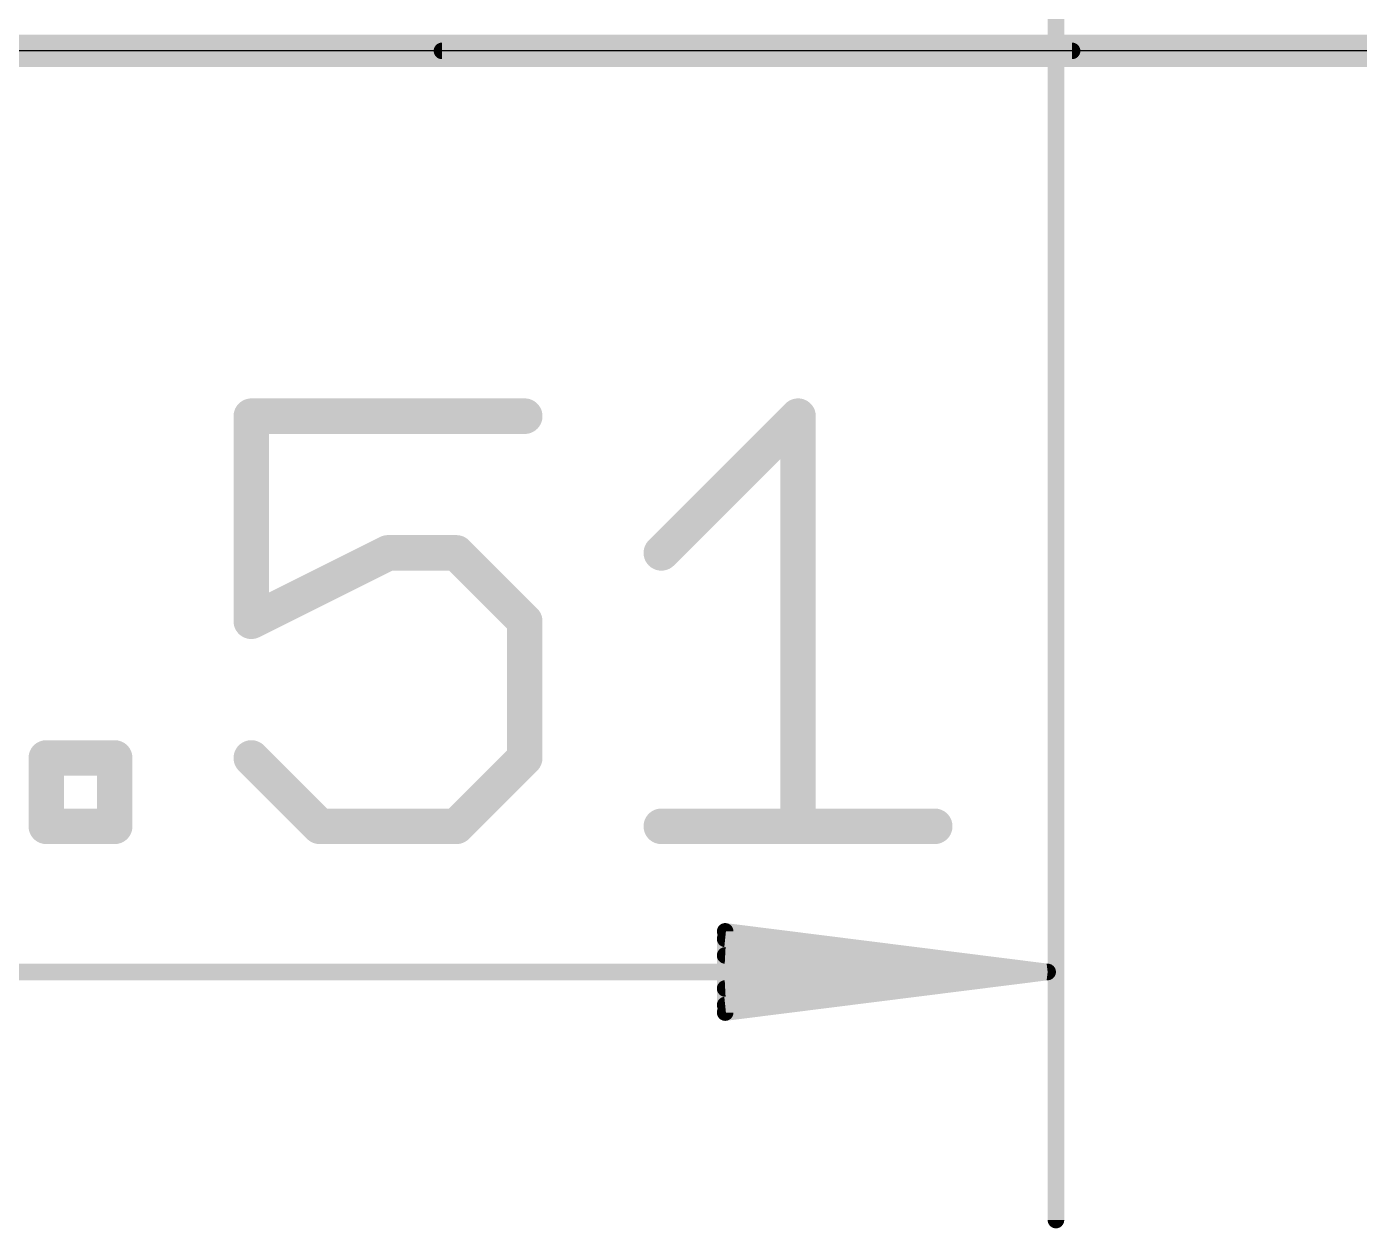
# Model space of a CAD drawing. Extents: x -10.2 to 45.7, y -9.3 to 34.1.
# Drawn here: x 8.42 to 18.89, y -9.25 to 0.19 of the extents above; entities that cross this region are included whole.
import ezdxf

# ---------------------------------------------------------------- set-up
doc = ezdxf.new("R2010")
doc.units = 0
for name, color, linetype in [('1', 12, 'CONTINUOUS'), ('16', 132, 'CONTINUOUS'), ('20', 53, 'CONTINUOUS'), ('47', 253, 'CONTINUOUS')]:
    doc.layers.add(name, color=color, linetype=linetype)

msp = doc.modelspace()

# ---------------------------------------------------------------- linework, layer by layer
at = {"layer": '1', "const_width": 0.254}
msp.add_lwpolyline([(30.48, 0), (2.54, 0)], dxfattribs=at)
at = {"layer": '16', "const_width": 0.254}
msp.add_lwpolyline([(30.48, 0), (2.54, 0)], dxfattribs=at)
at = {"layer": '20'}
msp.add_line((30.48, 0), (2.54, 0), dxfattribs=at)
at = {"layer": '47'}
for points, const_width in [([(16.51, 11.811), (16.51, -9.189)], 0.13), ([(16.637, 0), (-4.49, 0)], 0.13), ([(11.684, 0), (45.638, 0)], 0.13), ([(12.3345, -2.8709), (10.1856, -2.8709)], 0.2794), ([(10.1856, -2.8709), (10.1856, -4.4826)], 0.2794), ([(13.4084, -3.9454), (14.4828, -2.8709)], 0.2794), ([(14.4828, -2.8709), (14.4828, -6.0943)], 0.2794), ([(10.1856, -4.4826), (11.2601, -3.9454)], 0.2794), ([(11.2601, -3.9454), (11.7973, -3.9454)], 0.2794), ([(11.7973, -3.9454), (12.3345, -4.4826)], 0.2794), ([(12.3345, -4.4826), (12.3345, -5.5571)], 0.2794), ([(8.5742, -6.0943), (8.5742, -5.5571)], 0.2794), ([(8.5742, -5.5571), (9.1115, -5.5571)], 0.2794), ([(9.1115, -5.5571), (9.1115, -6.0943)], 0.2794), ([(10.7228, -6.0943), (10.1856, -5.5571)], 0.2794), ([(12.3345, -5.5571), (11.7973, -6.0943)], 0.2794), ([(9.1115, -6.0943), (8.5742, -6.0943)], 0.2794), ([(11.7973, -6.0943), (10.7228, -6.0943)], 0.2794), ([(13.4084, -6.0943), (15.5573, -6.0943)], 0.2794), ([(16.445, -7.239), (13.91, -6.9198)], 0.13), ([(13.91, -6.9198), (13.91, -7.5582)], 0.13), ([(16.445, -7.239), (13.91, -6.979)], 0.13), ([(16.445, -7.239), (13.91, -7.109)], 0.13), ([(0.065, -7.239), (16.445, -7.239)], 0.13), ([(13.91, -7.5582), (16.445, -7.239)], 0.13), ([(13.91, -7.369), (16.445, -7.239)], 0.13), ([(13.91, -7.499), (16.445, -7.239)], 0.13)]:
    msp.add_lwpolyline(points, dxfattribs=dict(at, const_width=const_width))
for points, const_width in [([(11.684, 0.0325, 1), (11.684, -0.0325)], 0.065), ([(16.637, -0.0325, 1), (16.637, 0.0325)], 0.065), ([(10.1856, -2.8011, 1), (10.1856, -2.9408)], 0.1397), ([(10.2555, -2.8709, 1), (10.1158, -2.8709)], 0.1397), ([(12.3345, -2.9408, 1), (12.3345, -2.8011)], 0.1397), ([(14.5527, -2.8709, 1), (14.413, -2.8709)], 0.1397), ([(14.5322, -2.9203, 1), (14.4334, -2.8216)], 0.1397), ([(11.2601, -3.8755, 1), (11.2601, -4.0152)], 0.1397), ([(11.2913, -4.0079, 1), (11.2288, -3.8829)], 0.1397), ([(11.8467, -3.896, 1), (11.7479, -3.9948)], 0.1397), ([(11.7973, -4.0152, 1), (11.7973, -3.8755)], 0.1397), ([(13.359, -3.896, 1), (13.4578, -3.9948)], 0.1397), ([(10.1544, -4.4201, 1), (10.2169, -4.5451)], 0.1397), ([(12.4044, -4.4826, 1), (12.2647, -4.4826)], 0.1397), ([(12.2851, -4.532, 1), (12.3839, -4.4332)], 0.1397), ([(10.1158, -4.4826, 1), (10.2555, -4.4826)], 0.1397), ([(8.5742, -5.4872, 1), (8.5742, -5.6269)], 0.1397), ([(8.6441, -5.5571, 1), (8.5044, -5.5571)], 0.1397), ([(9.1813, -5.5571, 1), (9.0416, -5.5571)], 0.1397), ([(9.1115, -5.6269, 1), (9.1115, -5.4872)], 0.1397), ([(10.235, -5.5077, 1), (10.1362, -5.6065)], 0.1397), ([(12.3839, -5.6065, 1), (12.2851, -5.5077)], 0.1397), ([(12.2647, -5.5571, 1), (12.4044, -5.5571)], 0.1397), ([(8.5742, -6.0245, 1), (8.5742, -6.1642)], 0.1397), ([(9.1115, -6.1642, 1), (9.1115, -6.0245)], 0.1397), ([(10.7228, -6.0245, 1), (10.7228, -6.1642)], 0.1397), ([(11.7973, -6.1642, 1), (11.7973, -6.0245)], 0.1397), ([(13.4084, -6.0245, 1), (13.4084, -6.1642)], 0.1397), ([(15.5573, -6.1642, 1), (15.5573, -6.0245)], 0.1397), ([(8.5044, -6.0943, 1), (8.6441, -6.0943)], 0.1397), ([(9.0416, -6.0943, 1), (9.1813, -6.0943)], 0.1397), ([(10.6735, -6.1437, 1), (10.7722, -6.0449)], 0.1397), ([(11.7479, -6.0449, 1), (11.8467, -6.1437)], 0.1397), ([(14.413, -6.0943, 1), (14.5527, -6.0943)], 0.1397), ([(13.9141, -6.8875, 1), (13.9059, -6.952)], 0.065), ([(13.9425, -6.9198, 1), (13.8775, -6.9198)], 0.065), ([(13.9133, -6.9467, 1), (13.9067, -7.0113)], 0.065), ([(13.9117, -7.0765, 1), (13.9083, -7.1415)], 0.065), ([(16.4491, -7.2712, 1), (16.4409, -7.2068)], 0.065), ([(16.4409, -7.2712, 1), (16.4491, -7.2068)], 0.065), ([(16.4483, -7.2713, 1), (16.4417, -7.2067)], 0.065), ([(16.4417, -7.2713, 1), (16.4483, -7.2067)], 0.065), ([(16.4433, -7.2715, 1), (16.4467, -7.2065)], 0.065), ([(16.4467, -7.2715, 1), (16.4433, -7.2065)], 0.065), ([(16.445, -7.2715, 1), (16.445, -7.2065)], 0.065), ([(13.9083, -7.3365, 1), (13.9117, -7.4015)], 0.065), ([(13.9067, -7.4667, 1), (13.9133, -7.5313)], 0.065), ([(13.9059, -7.526, 1), (13.9141, -7.5905)], 0.065), ([(13.8775, -7.5582, 1), (13.9425, -7.5582)], 0.065), ([(16.4775, -9.189, 1), (16.5425, -9.189)], 0.065)]:
    msp.add_lwpolyline(points, format="xyb", dxfattribs=dict(at, const_width=const_width))

doc.saveas('drawing.dxf')
